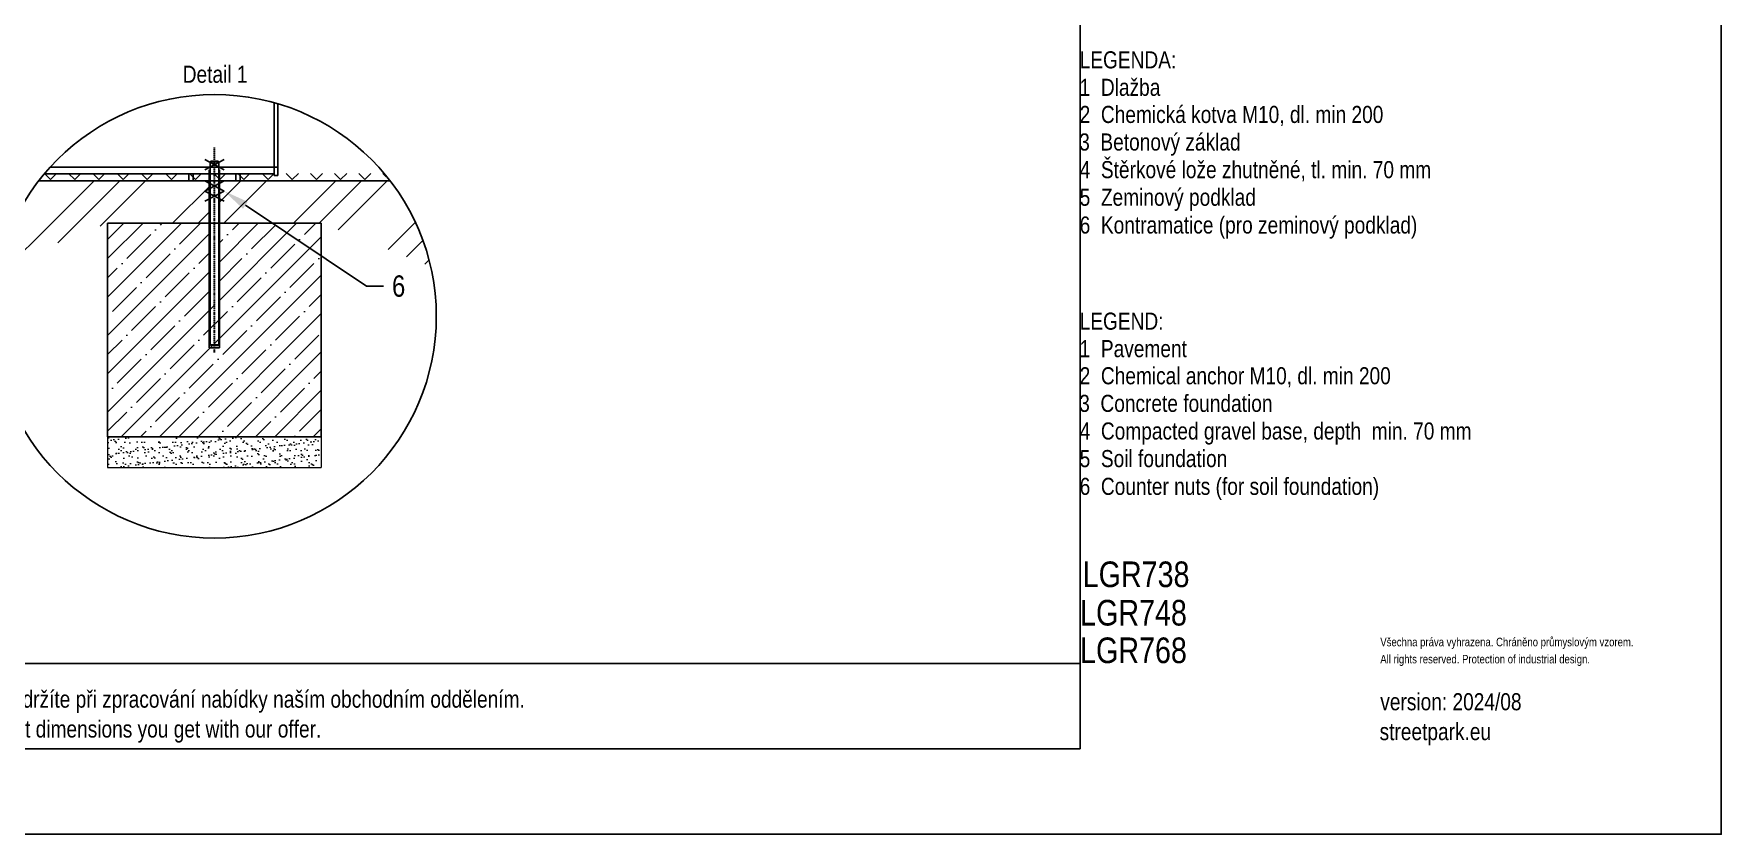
# Model space of a CAD drawing. Header units: millimetres. Extents: x 11004 to 16944, y 3085 to 7285.
# Drawn here: x 12996 to 16944, y 3085 to 4959 of the extents above; entities that cross this region are included whole.
import ezdxf
from ezdxf import colors
from ezdxf.entities.mleader import LeaderData, LeaderLine
from ezdxf.lldxf.tags import DXFTag
from ezdxf.math import Vec2, Vec3

# ---------------------------------------------------------------- set-up
doc = ezdxf.new("R2010")
doc.units = ezdxf.units.MM
doc.header["$LTSCALE"] = 0.3
doc.linetypes.add('DashDot', pattern=[15, 9, -3, 0, -3])
doc.layers.add('Nekreslit', color=6, linetype='Continuous', plot=False)
doc.layers.add('SRAFY', color=251, linetype='Continuous', lineweight=13)
doc.styles.add('SEACAD_Arial', font='arial.ttf', dxfattribs={"width": 0.8})
tags = doc.linetypes.add('HIDDEN2', pattern=[4.7625, 3.175, -1.5875]).pattern_tags.tags
tags[6:7] = [DXFTag(74, 4), DXFTag(75, 0), DXFTag(340, '0'), DXFTag(46, 0.0), DXFTag(50, 0.0), DXFTag(44, 0.0), DXFTag(45, 0.0)]
tags[4:5] = [DXFTag(74, 4), DXFTag(75, 0), DXFTag(340, '0'), DXFTag(46, 0.0), DXFTag(50, 0.0), DXFTag(44, 0.0), DXFTag(45, 0.0)]

msp = doc.modelspace()

# ---------------------------------------------------------------- hatches: boundary and pattern name
at = {"layer": 'SRAFY'}
h = msp.add_hatch(dxfattribs=at)
h.set_pattern_fill('TERACO', color=256, scale=20)
h.set_pattern_definition([(45, (5172.4, -699.72), (-28.28427, 28.28427), [20, -20]), (135, (5228.97, -699.72), (-28.28427, -28.28427), [20, -20])])
h.paths.add_polyline_path([(13017.2, 4614.9), (13017.2, 4638), (13820.8, 4638), (13820.8, 4614.9)])
h = msp.add_hatch(dxfattribs=at)
h.set_pattern_fill('GOST_GROUND', color=256, scale=20)
h.set_pattern_definition([(45, (5940, 245.79), (282.8427, -2e-14), [400]), (45, (6000, 245.79), (282.8427, -2e-14), [400]), (45, (6060, 245.79), (282.8427, -2e-14), [400])])
edge = h.paths.add_edge_path()
edge.add_line((13409, 4615), (13387, 4615))
edge.add_line((13387, 4615), (13008, 4615))
edge.add_arc((13419, 4297.8), 519.1, 142.3369, 166.9875)
edge.add_line((12913.2, 4414.7), (13169, 4515.7))
edge.add_line((13169, 4515.7), (13409, 4515.7))
edge.add_line((13409, 4515.7), (13409, 4615))
edge = h.paths.add_edge_path()
edge.add_line((13829.9, 4615), (13451, 4615))
edge.add_line((13451, 4615), (13429, 4615))
edge.add_line((13429, 4615), (13429, 4515.7))
edge.add_line((13429, 4515.7), (13669, 4515.7))
edge.add_line((13669, 4515.7), (13924.8, 4414.7))
edge.add_arc((13419, 4297.8), 519.1, 13.0125, 37.6631)
h = msp.add_hatch(dxfattribs=at)
h.set_pattern_fill('ANSI35', color=256, scale=10)
h.set_pattern_definition([(45, (5940, 346.8), (-44.9013, 44.90127), []), (45, (5984.9, 346.8), (-44.9013, 44.90127), [79.375, -15.875, 0, -15.875])])
h.paths.add_polyline_path([(13669, 4515.7), (13429, 4515.7), (13429, 4324.7), (13409, 4324.7), (13409, 4515.7), (13169, 4515.7), (13169, 4015.7), (13669, 4015.7)])
h = msp.add_hatch(dxfattribs=at)
h.set_pattern_fill('AR-SAND', color=256, scale=0.5)
h.set_pattern_definition([(37.5, (5046.428, -514.906), (-0.800016, 24.47066), [0, -19.304, 0, -21.59, 0, -20.6375]), (7.5, (5046.428, -514.906), (22.47616, 35.84126), [0, -10.414, 0, -17.399, 0, -6.6675]), (327.5, (5030.807, -514.906), (39.54962, 0.07186), [0, -6.35, 0, -22.86, 0, -29.845]), (317.5, (5030.807, -514.906), (38.17782, 11.14647), [0, -3.175, 0, -14.986, 0, -17.145])])
h.paths.add_polyline_path([(13169, 4013.9), (13669, 4013.9), (13669, 3943.9), (13169, 3943.8)])

# ---------------------------------------------------------------- linework, layer by layer
for p, q in [((13559, 4797.7), (13559, 4647.2)), ((13567, 4795.3), (13567, 4647.2)), ((13396.5, 4664.6), (13441.5, 4640.6)), ((13396.5, 4640.6), (13441.5, 4664.6)), ((13410.6, 4661), (13427.4, 4661)), ((13559, 4631), (13020.9, 4631)), ((13559, 4647), (13034.9, 4647)), ((13359, 4615), (13359, 4631)), ((13369, 4631), (13369, 4615)), ((13469, 4615), (13469, 4631)), ((13479, 4631), (13479, 4615)), ((13559, 4647.2), (13559, 4627.2)), ((13559, 4647.2), (13567, 4647.2)), ((13559, 4627.2), (13567, 4627.2)), ((13567, 4647.2), (13567, 4627.2)), ((13387, 4615), (13008, 4615)), ((13369, 4615), (13359, 4615)), ((13369, 4615), (13469, 4615)), ((13387, 4615), (13451, 4615)), ((13396.5, 4615), (13441.5, 4591)), ((13396.5, 4591), (13441.5, 4615)), ((13396.5, 4591), (13441.5, 4567)), ((13396.5, 4567), (13441.5, 4591)), ((13451, 4615), (13829.9, 4615)), ((13479, 4615), (13469, 4615)), ((13169, 4414.7), (13169, 4514))]:
    msp.add_line(p, q)
at = {"color": 7, "linetype": 'HIDDEN2'}
for p, q in [((13410.6, 4661), (13409, 4659.4)), ((13429, 4659.4), (13409, 4659.4)), ((13409, 4659.4), (13409, 4231.3)), ((13429, 4659.4), (13427.4, 4661)), ((13429, 4231.3), (13429, 4659.4)), ((13407, 4640.6), (13407, 4414.7)), ((13431, 4414.7), (13431, 4640.6)), ((13407, 4414.7), (13407, 4223.7)), ((13431, 4223.7), (13431, 4414.7)), ((13409, 4231.3), (13429, 4231.3)), ((13409, 4231.3), (13410.6, 4229.7)), ((13419, 4229.7), (13410.6, 4229.7)), ((13427.4, 4229.7), (13419, 4229.7)), ((13427.4, 4229.7), (13429, 4231.3)), ((13407, 4223.7), (13431, 4223.7))]:
    msp.add_line(p, q, dxfattribs=at)
at = {"color": 7, "linetype": 'DashDot', "lineweight": 30}
msp.add_line((13419, 4212.9), (13419, 4692.9), dxfattribs=at)
at = {"color": 7, "linetype": 'Continuous'}
for p, q in [((13169, 4015.7), (13169, 4515.7)), ((13169, 4515.7), (13669, 4515.7)), ((13669, 4515.7), (13669, 4015.7)), ((13669, 4293.7), (13669, 4413.7)), ((13669, 4045.4), (13669, 4413.7)), ((13169, 4015.7), (13669, 4015.7))]:
    msp.add_line(p, q, dxfattribs=at)
msp.add_circle((13419, 4297.8), 519.1, dxfattribs=at)
at = {"layer": 'Nekreslit'}
msp.add_line((11404.4, 3485.3), (15444.4, 3485.3), dxfattribs=at)
for points in [[(11004.4, 3085.3), (16944.4, 3085.3), (16944.4, 7285.3), (11004.4, 7285.3)], [(11404.4, 3285.3), (15444.4, 3285.3), (15444.4, 6885.3), (11404.4, 6885.3)]]:
    msp.add_lwpolyline(points, close=True, dxfattribs=at)
at = {"layer": 'SRAFY'}
for p, q in [((13169, 4015.7), (13169, 3943.8)), ((13669, 4015.7), (13669, 3943.8)), ((13169, 3943.8), (13669, 3943.8))]:
    msp.add_line(p, q, dxfattribs=at)

# ---------------------------------------------------------------- texts
at = {"style": 'SEACAD_Arial', "width": 0.8}
for s, height, p in [('LEGENDA:', 40, (15443.3, 4878.1)), ('1  Dlažba', 40, (15443.3, 4813.8)), ('2  Chemická kotva M10, dl. min 200', 40, (15443.3, 4750.3)), ('3  Betonový základ', 40, (15442.2, 4685.8)), ('4  Štěrkové lože zhutněné, tl. min. 70 mm', 40, (15443.3, 4621.1)), ('5  Zeminový podklad', 40, (15443.3, 4556.5)), ('6  Kontramatice (pro zeminový podklad)', 40, (15443.3, 4491.5)), ('LEGEND:', 40, (15443.3, 4266.4)), ('1  Pavement', 40, (15443.3, 4202.1)), ('2  Chemical anchor M10, dl. min 200', 40, (15443.3, 4138.6)), ('3  Concrete foundation', 40, (15442.2, 4074)), ('4  Compacted gravel base, depth  min. 70 mm', 40, (15443.3, 4009.3)), ('5  Soil foundation', 40, (15443.3, 3944.7)), ('6  Counter nuts (for soil foundation)', 40, (15443.3, 3879.7)), ('LGR748  ', 60, (15444.4, 3573.9)), ('LGR768  ', 60, (15444.4, 3485.9)), ('Všechna práva vyhrazena. Chráněno průmyslovým vzorem.', 20, (16146.7, 3525.3)), ('All rights reserved. Protection of industrial design.', 20, (16146.7, 3485.3)), ('Rozměry výrobků, základů a kotvení jsou pouze orientační. Přesné rozměry obdržíte při zpracování nabídky naším obchodním oddělením.', 39.9982, (11409.8, 3381.6)), ('version: 2024/08', 40, (16146.7, 3375.5)), ('Dimensions of products, fundations and anchors are informative only. The exact dimensions you get with our offer.', 39.9982, (11408.2, 3311.7)), ('streetpark.eu', 40, (16145.1, 3305.6))]:
    msp.add_text(s, height=height, dxfattribs=at).set_placement(p)
at = {"insert": (13344.8, 4884.4), "char_height": 40, "attachment_point": 1, "style": 'SEACAD_Arial'}
msp.add_mtext_dynamic_manual_height_columns('Detail 1', width=226.121, gutter_width=200, heights=[0], dxfattribs=at)
at = {"insert": (15450.5, 3723.8), "char_height": 60, "width": 253.994, "attachment_point": 1, "style": 'SEACAD_Arial'}
msp.add_mtext('LGR738  ', dxfattribs=at)

# ---------------------------------------------------------------- leaders
ml = msp.add_multileader_mtext('Standard')
ml.set_content('6', color=256, style='SEACAD_Arial')
ml.set_leader_properties()
ml.build(insert=Vec2(0, 0))
ml.multileader.update_dxf_attribs({"text_right_attachment_type": 6, "dogleg_length": 2, "arrow_head_size": 60, "scale": 20})
ctx = ml.context
ctx.base_point, ctx.scale, ctx.char_height, ctx.arrow_head_size, ctx.landing_gap_size, ctx.plane_origin = Vec3(13814.4, 4368.2), 20, 50, 60, 20, Vec3(13303.7, 4505.9)
ctx.right_attachment = 6
notes = []
notes.append((ctx, [(0, (1, 1, 0), (13774.4, 4368.2), (1, 0), 40, [(0, [(13441.5, 4591)], 0, [])])]))
ctx.mtext.insert, ctx.mtext.flow_direction = Vec3(13834.4, 4393.6), 5
for ctx, leaders in notes:
    for number, flags, end, landing, length, lines in leaders:
        leader = LeaderData()
        leader.index, (leader.has_last_leader_line, leader.has_dogleg_vector, leader.attachment_direction) = number, flags
        leader.last_leader_point, leader.dogleg_vector, leader.dogleg_length = Vec3(end), Vec3(landing), length
        for number, points, colour, breaks in lines:
            line = LeaderLine()
            line.index, line.vertices, line.color, line.breaks = number, Vec3.list(points), colors.encode_raw_color(colour), breaks
            leader.lines.append(line)
        ctx.leaders.append(leader)

doc.saveas('drawing.dxf')
